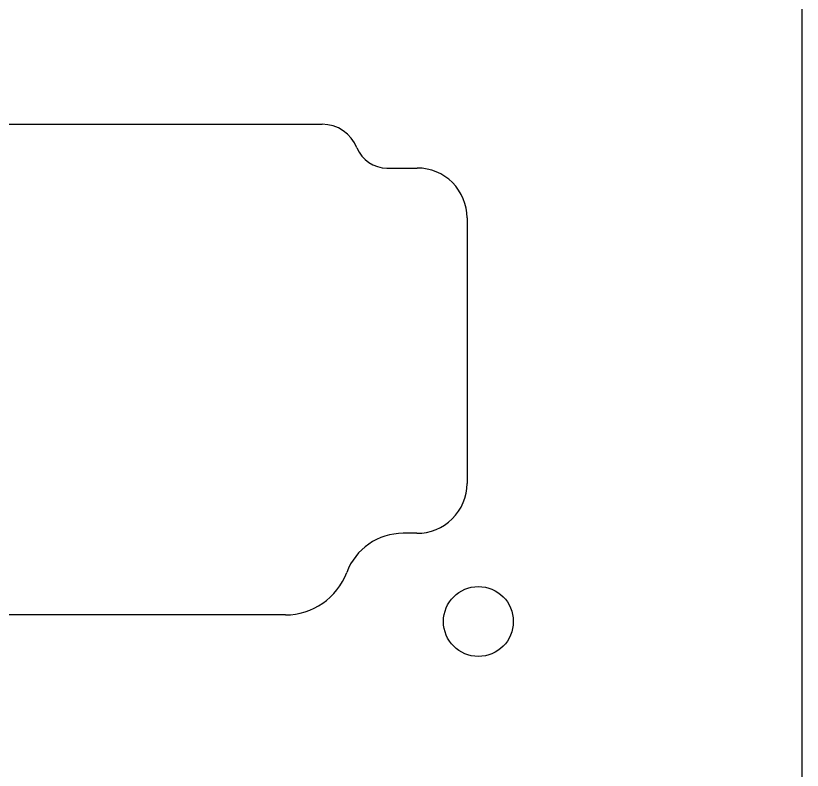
# Model space of a CAD drawing. Header units: millimetres. Extents: x -9 to 276, y -90 to 14.
# Drawn here: x 253.19 to 275.7, y -68.61 to -47.02 of the extents above; entities that cross this region are included whole.
import ezdxf

# ---------------------------------------------------------------- set-up
doc = ezdxf.new("R2010")
doc.units = ezdxf.units.MM
doc.layers.add('BLACK', color=7, linetype='CONTINUOUS')

msp = doc.modelspace()

# ---------------------------------------------------------------- linework, layer by layer
at = {"layer": 'BLACK', "linetype": 'Continuous'}
for p, q in [((275.701453, -83.45), (275.701452, -30.138199)), ((238.103625, -50.1224), (261.958825, -50.1224)), ((263.816025, -51.37456), (264.681625, -51.37456)), ((266.106615, -52.79956), (266.106615, -60.4004)), ((264.669708, -61.82544), (264.277575, -61.82544)), ((260.906675, -64.16191), (239.155825, -64.16191))]:
    msp.add_line(p, q, dxfattribs=at)
at = {"layer": 'BLACK'}
msp.add_circle((266.43125, -64.35), 1, dxfattribs=at)
for centre, radius, start, end in [((261.95879, -51.19739), 1.07499, 22.023705, 89.9981345), ((263.81605, -50.4461), 0.92846, 202.024521, 269.9984572), ((264.68165, -52.7995), 1.42494, 359.9975875, 90.0010052), ((264.68149, -60.40036), 1.425125, 269.5263119, 359.9983918), ((264.27758, -63.55038), 1.724936, 90.0001661, 159.4540821), ((260.90659, -62.28683), 1.875082, 270.0025973, 339.4509823)]:
    msp.add_arc(centre, radius, start, end, dxfattribs=at)

doc.saveas('drawing.dxf')
